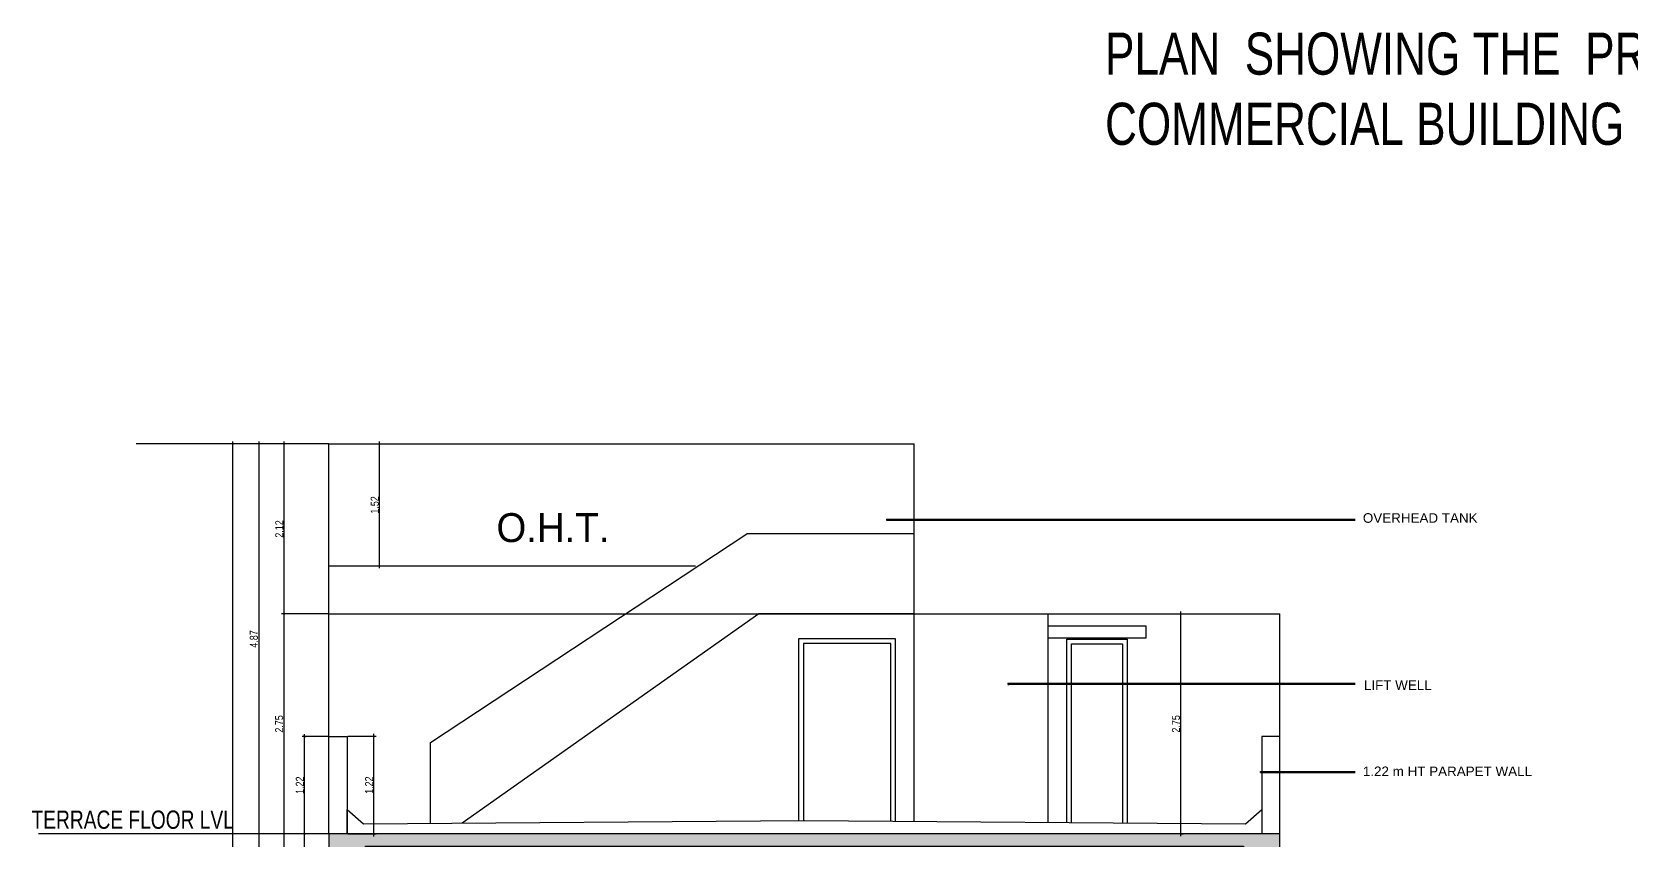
# Model space of a CAD drawing. Header units: metres. Extents: x 13627 to 13863, y 9458 to 9526.
# Drawn here: x 13802.23 to 13822.21, y 9516.35 to 9526.45 of the extents above; entities that cross this region are included whole.
import ezdxf

# ---------------------------------------------------------------- set-up
doc = ezdxf.new("R2010")
doc.units = ezdxf.units.M
doc.header["$LTSCALE"] = 150
doc.header["$PDMODE"] = 35
doc.linetypes.add('DOT2', pattern=[0.125, 0, -0.125])
doc.linetypes.add('HIDDEN', pattern=[0.375, 0.25, -0.125])
doc.layers.get('0').update_dxf_attribs({"linetype": 'CONTINUOUS'})
doc.layers.get('DEFPOINTS').update_dxf_attribs({"color": 1, "linetype": 'CONTINUOUS'})
for name, color, linetype in [('_0', 7, 'CONTINUOUS'), ('BLK_1_HT_OF_BLDG', 5, 'CONTINUOUS'), ('BLK_1_PARAPET_HT', 233, 'CONTINUOUS'), ('BLK_1_ROOF_WATER_TANK_HT', 235, 'CONTINUOUS'), ('BLK_1_TERRACE_WC', 200, 'CONTINUOUS'), ('DIM', 7, 'CONTINUOUS'), ('TEXT', 7, 'CONTINUOUS'), ('WALL', 7, 'CONTINUOUS')]:
    doc.layers.add(name, color=color, linetype=linetype)
doc.layers.add('AR_WALL', color=7, linetype='CONTINUOUS', lineweight=40)
doc.styles.add('Arial', font='arial.ttf', dxfattribs={"width": 0.8})
doc.styles.add('regular', font='arial.ttf', dxfattribs={"height": 15})
doc.styles.add('ROMANS', font='sanss___.ttf', dxfattribs={"width": 0.95})
doc.styles.add('ROMANT', font='sanss___.ttf', dxfattribs={"width": 0.95})
doc.styles.add('style1', font='tahoma.ttf', dxfattribs={"width": 0.75})
doc.dimstyles.new('Copy of vi', dxfattribs={"dimscale": 0, "dimtxt": 12, "dimasz": 1, "dimexe": 0.1875, "dimexo": 0.0625, "dimgap": 1, "dimtad": 1, "dimdec": 1, "dimrnd": 0.5, "dimzin": 3, "dimdsep": 46, "dimlunit": 4, "dimtxsty": 'ROMANS', "dimblk1": 'ARR', "dimblk2": 'ARR', "dimsah": 1, "dimcen": 0.0625, "dimdle": 5.5, "dimse1": 1, "dimse2": 1, "dimclrd": 11, "dimclre": 9, "dimclrt": 2, "dimadec": 0, "dimazin": 0, "dimtfac": 0.6, "dimtdec": 1, "dimtmove": 2, "dimatfit": 3, "dimldrblk": 'A', "dimfxl": 0, "dimtolj": 1, "dimtzin": 2, "dimarcsym": 0})
doc.dimstyles.get("Standard").update_dxf_attribs({"dimtxt": 0.1, "dimasz": 0.1, "dimexe": 0.03, "dimexo": 0.01, "dimgap": 0.01, "dimtad": 1, "dimzin": 3, "dimdsep": 46, "dimtxsty": 'Arial', "dimblk": 'ARCHTICK', "dimcen": 0.0625, "dimdle": 0.03, "dimclrd": 256, "dimclre": 9, "dimclrt": 256, "dimadec": 0, "dimazin": 0, "dimtfac": 0.6, "dimtofl": 0, "dimtmove": 1, "dimatfit": 3, "dimldrblk": 'OPEN90', "dimfxl": 0, "dimtolj": 1, "dimtzin": 0, "dimlwd": -1, "dimlwe": -1, "dimarcsym": 0})

# ---------------------------------------------------------------- blocks, each defined once
blk = doc.blocks.new('_ArchTick')
at = {"color": 0, "linetype": 'ByBlock', "const_width": 0.00381}
blk.add_lwpolyline([(-0.0127, -0.0127), (0.0127, 0.0127)], dxfattribs=at)
blk = doc.blocks.new('*D104')
at = {"layer": 'BLK_1_HT_OF_BLDG', "color": 9}
for p, q in [((13805.92568384835, 9516.423051678292), (13805.03076923276, 9516.423051678292)), ((13805.92568384835, 9504.423051678292), (13805.03076923276, 9504.423051678292))]:
    blk.add_line(p, q, dxfattribs=at)
at = {"layer": 'BLK_1_HT_OF_BLDG'}
blk.add_line((13805.06076923276, 9516.453051678292), (13805.06076923276, 9504.393051678291), dxfattribs=at)
at = {"layer": 'DEFPOINTS', "color": 0}
for p in [(13805.93568384835, 9516.423051678292), (13805.06076923276, 9504.423051678292), (13805.93568384835, 9504.423051678292)]:
    blk.add_point(p, dxfattribs=at)
at = {"layer": 'BLK_1_HT_OF_BLDG', "xscale": 0.1, "yscale": 0.1, "zscale": 0.1}
for p, rotation in [((13805.06076923276, 9516.423051678292), 90), ((13805.06076923276, 9504.423051678292), 270)]:
    blk.add_blockref('_ArchTick', p, dxfattribs=dict(at, rotation=rotation))
at = {"layer": 'BLK_1_HT_OF_BLDG', "insert": (13804.99971193398, 9510.423051678286), "char_height": 0.1, "attachment_point": 5, "rotation": 90, "style": 'Arial'}
blk.add_mtext('\\A1;12.00', dxfattribs=at)
blk = doc.blocks.new('_Open90')
at = {"layer": 'AR_WALL', "color": 0, "lineweight": -2}
for p, q in [((0, 0), (-0.0254, 0)), ((-0.0127, 0.0127), (0, 0)), ((0, 0), (-0.0127, -0.0127))]:
    blk.add_line(p, q, dxfattribs=at)
blk = doc.blocks.new('*D119')
at = {"layer": 'BLK_1_TERRACE_WC'}
blk.add_line((13816.58440975414, 9516.394551678291), (13816.58440975414, 9519.203051678292), dxfattribs=at)
at = {"layer": 'BLK_1_TERRACE_WC', "color": 9}
for p, q in [((13816.59440975413, 9519.173051678292), (13816.61440975414, 9519.173051678292)), ((13816.59440975413, 9516.424551678292), (13816.61440975414, 9516.424551678292))]:
    blk.add_line(p, q, dxfattribs=at)
at = {"layer": 'DEFPOINTS', "color": 0}
for p in [(13816.58440975413, 9519.173051678292), (13816.58440975414, 9519.173051678292), (13816.58440975413, 9516.424551678292)]:
    blk.add_point(p, dxfattribs=at)
at = {"layer": 'BLK_1_TERRACE_WC', "xscale": 0.1, "yscale": 0.1, "zscale": 0.1}
for p, rotation in [((13816.58440975414, 9519.173051678292), 90), ((13816.58440975414, 9516.424551678292), 270)]:
    blk.add_blockref('_ArchTick', p, dxfattribs=dict(at, rotation=rotation))
at = {"layer": 'BLK_1_TERRACE_WC', "insert": (13816.52335245536, 9517.798801678287), "char_height": 0.1, "attachment_point": 5, "rotation": 90, "style": 'Arial'}
blk.add_mtext('\\A1;2.75', dxfattribs=at)
blk = doc.blocks.new('*D120')
at = {"layer": 'BLK_1_ROOF_WATER_TANK_HT'}
blk.add_line((13806.57156431362, 9519.743051678292), (13806.57156431362, 9521.327051678292), dxfattribs=at)
at = {"layer": 'BLK_1_ROOF_WATER_TANK_HT', "color": 9, "linetype": 'DOT2'}
for p, q in [((13806.57156431362, 9521.297051678292), (13806.60156431362, 9521.297051678292)), ((13806.57156431362, 9519.773051678292), (13806.60156431362, 9519.773051678292))]:
    blk.add_line(p, q, dxfattribs=at)
at = {"layer": 'DEFPOINTS', "color": 0}
for p in [(13805.93568384835, 9521.297051678292), (13806.57156431362, 9521.297051678292), (13805.93568384835, 9519.773051678292)]:
    blk.add_point(p, dxfattribs=at)
at = {"layer": 'BLK_1_ROOF_WATER_TANK_HT', "xscale": 0.1, "yscale": 0.1, "zscale": 0.1}
for p, rotation in [((13806.57156431362, 9521.297051678292), 90), ((13806.57156431362, 9519.773051678292), 270)]:
    blk.add_blockref('_ArchTick', p, dxfattribs=dict(at, rotation=rotation))
at = {"layer": 'BLK_1_ROOF_WATER_TANK_HT', "insert": (13806.51050701484, 9520.535051678286), "char_height": 0.1, "attachment_point": 5, "rotation": 90, "style": 'Arial'}
blk.add_mtext('\\A1;1.52', dxfattribs=at)
blk = doc.blocks.new('*D121')
at = {"layer": 'BLK_1_PARAPET_HT', "color": 9}
for p, q in [((13806.17428384835, 9517.643751678295), (13806.52960756315, 9517.643751678295)), ((13806.17428384836, 9516.423051678292), (13806.52960756315, 9516.423051678292))]:
    blk.add_line(p, q, dxfattribs=at)
at = {"layer": 'BLK_1_PARAPET_HT'}
blk.add_line((13806.49960756315, 9516.393051678291), (13806.49960756315, 9517.673751678296), dxfattribs=at)
at = {"layer": 'DEFPOINTS', "color": 0}
for p in [(13806.16428384835, 9517.643751678295), (13806.49960756315, 9517.643751678295), (13806.16428384836, 9516.423051678292)]:
    blk.add_point(p, dxfattribs=at)
at = {"layer": 'BLK_1_PARAPET_HT'}
for p, rotation in [((13806.49960756315, 9517.643751678295), 90), ((13806.49960756315, 9516.423051678292), 270)]:
    blk.add_blockref('_ArchTick', p, dxfattribs=dict(at, rotation=rotation))
at = {"layer": 'BLK_1_PARAPET_HT', "insert": (13806.43940292468, 9517.033401678287), "char_height": 0.1, "attachment_point": 5, "rotation": 90, "style": 'Arial'}
blk.add_mtext('\\A1;1.22', dxfattribs=at)
blk = doc.blocks.new('*D199')
blk.add_line((-16.78985491108688, 42.67724329844052), (-16.78985491108688, 47.18924329843979))
at = {"color": 9}
for p, q in [((-16.24098812097123, 47.15924329843979), (-16.81985491108688, 47.15924329843979)), ((-16.09283581856449, 42.70724329844052), (-16.81985491108688, 42.70724329844052))]:
    blk.add_line(p, q, dxfattribs=at)
at = {"layer": 'DEFPOINTS', "color": 0}
for p in [(-16.78985491108688, 47.15924329843979), (-16.23098812097123, 47.15924329843979), (-16.08283581856449, 42.70724329844052)]:
    blk.add_point(p, dxfattribs=at)
for p, rotation in [((-16.78985491108688, 47.15924329843979), 90), ((-16.78985491108688, 42.70724329844052), 270)]:
    blk.add_blockref('_ArchTick', p, dxfattribs=dict(rotation=rotation))
at = {"insert": (-16.85091220985906, 44.93324329844013), "char_height": 0.1, "attachment_point": 5, "rotation": 90, "style": 'Arial'}
blk.add_mtext('\\A1;4.452', dxfattribs=at)
blk = doc.blocks.new('*D200')
at = {"color": 9}
for p, q in [((-16.24098812097123, 49.90924329843982), (-16.81985491108688, 49.90924329843982)), ((-16.24098812097123, 47.15924329843979), (-16.81985491108688, 47.15924329843979))]:
    blk.add_line(p, q, dxfattribs=at)
blk.add_line((-16.78985491108688, 47.12924329843978), (-16.78985491108688, 49.93924329843982))
at = {"layer": 'DEFPOINTS', "color": 0}
for p in [(-16.78985491108688, 49.90924329843982), (-16.23098812097123, 49.90924329843982), (-16.23098812097123, 47.15924329843979)]:
    blk.add_point(p, dxfattribs=at)
for p, rotation in [((-16.78985491108688, 49.90924329843982), 90), ((-16.78985491108688, 47.15924329843979), 270)]:
    blk.add_blockref('_ArchTick', p, dxfattribs=dict(rotation=rotation))
at = {"insert": (-16.85091220985906, 48.5342432984398), "char_height": 0.1, "attachment_point": 5, "rotation": 90, "style": 'Arial'}
blk.add_mtext('\\A1;2.75', dxfattribs=at)
blk = doc.blocks.new('*D202')
at = {"color": 9}
for p, q in [((-16.24098812097123, 52.03324329843964), (-17.13590273657181, 52.03324329843964)), ((-16.24098812097123, 47.15924329843979), (-17.13590273657181, 47.15924329843979))]:
    blk.add_line(p, q, dxfattribs=at)
blk.add_line((-17.10590273657181, 52.06324329843964), (-17.10590273657181, 47.12924329843978))
at = {"layer": 'DEFPOINTS', "color": 0}
for p in [(-16.23098812097123, 52.03324329843964), (-17.10590273657181, 47.15924329843979), (-16.23098812097123, 47.15924329843979)]:
    blk.add_point(p, dxfattribs=at)
for p, rotation in [((-17.10590273657181, 52.03324329843964), 90), ((-17.10590273657181, 47.15924329843979), 270)]:
    blk.add_blockref('_ArchTick', p, dxfattribs=dict(rotation=rotation))
at = {"insert": (-17.16696003534399, 49.5962432984397), "char_height": 0.1, "attachment_point": 5, "rotation": 90, "style": 'Arial'}
blk.add_mtext('\\A1;4.87', dxfattribs=at)
blk = doc.blocks.new('*D203')
at = {"color": 9}
for p, q in [((-16.24098812097123, 52.03324329843964), (-17.46451703698156, 52.03324329843964)), ((-16.26098812097145, 35.15924329843983), (-17.46451703698156, 35.15924329843983))]:
    blk.add_line(p, q, dxfattribs=at)
blk.add_line((-17.43451703698156, 52.06324329843964), (-17.43451703698156, 35.12924329843982))
at = {"layer": 'DEFPOINTS', "color": 0}
for p in [(-16.23098812097123, 52.03324329843964), (-17.43451703698156, 35.15924329843983), (-16.25098812097145, 35.15924329843983)]:
    blk.add_point(p, dxfattribs=at)
for p, rotation in [((-17.43451703698156, 52.03324329843964), 90), ((-17.43451703698156, 35.15924329843983), 270)]:
    blk.add_blockref('_ArchTick', p, dxfattribs=dict(rotation=rotation))
at = {"insert": (-17.49557433575373, 43.59624329843972), "char_height": 0.1, "attachment_point": 5, "rotation": 90, "style": 'Arial'}
blk.add_mtext('\\A1;16.874', dxfattribs=at)
blk = doc.blocks.new('*D218')
at = {"color": 9}
for p, q in [((-16.24098812097123, 48.3784432984412), (-16.56329142495022, 48.3784432984412)), ((-16.24098812097123, 47.15924329843979), (-16.56329142495022, 47.15924329843979))]:
    blk.add_line(p, q, dxfattribs=at)
blk.add_line((-16.53329142495022, 47.12924329843978), (-16.53329142495022, 48.4084432984412))
at = {"layer": 'DEFPOINTS', "color": 0}
for p in [(-16.53329142495022, 48.3784432984412), (-16.23098812097123, 48.3784432984412), (-16.23098812097123, 47.15924329843979)]:
    blk.add_point(p, dxfattribs=at)
for p, rotation in [((-16.53329142495022, 48.3784432984412), 90), ((-16.53329142495022, 47.15924329843979), 270)]:
    blk.add_blockref('_ArchTick', p, dxfattribs=dict(rotation=rotation))
at = {"insert": (-16.59349606342226, 47.76884329844047), "char_height": 0.1, "attachment_point": 5, "rotation": 90, "style": 'Arial'}
blk.add_mtext('\\A1;1.22', dxfattribs=at)
blk = doc.blocks.new('A')
at = {"layer": 'DIM', "color": 9, "linetype": 'ByBlock'}
for p, q in [((-0.128192039886966, 0), (0.1281920398869776, 0)), ((-0.0762, -0.0762), (0.0762, 0.0762)), ((0, 0.1281920398869776), (0, -0.128192039886966))]:
    blk.add_line(p, q, dxfattribs=at)
blk = doc.blocks.new('ARROW')
at = {"layer": 'WALL'}
blk.add_blockref('A', (0, 0), dxfattribs=at)
blk = doc.blocks.new('ARR')
at = {"layer": 'DIM'}
blk.add_blockref('ARROW', (0, 0), dxfattribs=at)
blk = doc.blocks.new('*D219')
blk.add_line((-17.10590273657181, 47.18924329843979), (-17.10590273657181, 35.12924329843982))
at = {"color": 9, "linetype": 'DOT2'}
for p, q in [((-17.10590273657181, 47.15924329843979), (-17.13590273657181, 47.15924329843979)), ((-17.10590273657181, 35.15924329843983), (-17.13590273657181, 35.15924329843983))]:
    blk.add_line(p, q, dxfattribs=at)
at = {"layer": 'DEFPOINTS', "color": 0}
for p in [(-16.23098812097123, 47.15924329843979), (-17.10590273657181, 35.15924329843983), (-16.23098812097123, 35.15924329843983)]:
    blk.add_point(p, dxfattribs=at)
at = {"xscale": 0.1, "yscale": 0.1, "zscale": 0.1}
for p, rotation in [((-17.10590273657181, 47.15924329843979), 90), ((-17.10590273657181, 35.15924329843983), 270)]:
    blk.add_blockref('_ArchTick', p, dxfattribs=dict(at, rotation=rotation))
at = {"insert": (-17.16696003534398, 41.1592432984398), "char_height": 0.1, "attachment_point": 5, "rotation": 90, "style": 'Arial'}
blk.add_mtext('\\A1;12.00', dxfattribs=at)
blk = doc.blocks.new('*D195')
blk.add_line((-16.53329142495022, 46.51924329843978), (-16.53329142495022, 47.18924329843979))
at = {"color": 9}
for p, q in [((-16.24098812097123, 47.15924329843979), (-16.56329142495022, 47.15924329843979)), ((-16.24098812097123, 46.54924329843979), (-16.56329142495022, 46.54924329843979))]:
    blk.add_line(p, q, dxfattribs=at)
at = {"layer": 'DEFPOINTS', "color": 0}
for p in [(-16.53329142495022, 47.15924329843979), (-16.23098812097123, 47.15924329843979), (-16.23098812097123, 46.54924329843979)]:
    blk.add_point(p, dxfattribs=at)
for p, rotation in [((-16.53329142495022, 47.15924329843979), 90), ((-16.53329142495022, 46.54924329843979), 270)]:
    blk.add_blockref('_ArchTick', p, dxfattribs=dict(rotation=rotation))
at = {"insert": (-16.5943487237224, 46.85424329843978), "char_height": 0.1, "attachment_point": 5, "rotation": 90, "style": 'Arial'}
blk.add_mtext('\\A1;0.61', dxfattribs=at)
blk = doc.blocks.new('SECTION')
at = {"ltscale": 0.8}
h = blk.add_hatch(dxfattribs=at)
h.set_pattern_fill('AR-CONC', color=256, scale=0.001, angle=135)
h.set_pattern_definition([(185, (0, 8.990099999999074), (-0.1175533794048302, 0.1400946503457718), [0.01905, -0.20955]), (130, (0, 8.990099999999074), (-0.1101767285788195, -0.1600184531424416), [0.01524, -0.16764058417]), (235.4514446999999, (-0.0097960830444208, 9.001774517157171), (-0.2277301021368535, -0.0199237976296598), [0.0161900088, -0.1780902446]), (181.1842, (-0.0359210244841961, 8.954178975514877), (-0.1619534128742705, 0.2214102432304704), [0.028575, -0.3143249999999996]), (231.63555761, (-0.0494171473528695, 8.972629795598552), (-0.3428267636152944, -0.0070866174762186), [0.02428502314, -0.2671356081599995]), (126.18415117, (-0.0359210244841961, 8.954178975514877), (-0.3428267636162032, -0.0070866174580722), [0.02285996707, -0.25145973192]), (156, (-0.0449012806056999, 8.98111974387757), (-0.0348951490743982, 0.1795199793093499), [0.01905, -0.20955]), (101, (-0.0449012806056999, 8.98111974387757), (-0.1739411931937545, -0.0865399265223456), [0.01524, -0.16764]), (206.451445, (-0.0478092096545879, 8.996079742186337), (-0.2088363427013335, 0.0929800518757298), [0.0161900088, -0.1780899376]), (172.5, (0, 8.990099999999074), (-0.061973413673587, -0.0576054690678104), [0, -0.165608, 0, -0.17018, 0, -0.168275]), (142.5, (0, 8.990099999999074), (-0.1180870002746923, -0.0235897273194249), [0, -0.097028, 0, -0.161798, 0, -0.064135]), (102.4999999999999, (0.0400519423001242, 8.95004805769895), (-0.0918261955827136, 0.0999278630325158), [0, -0.0635, 0, -0.19812, 0, -0.26289]), (92.49999999999994, (0.0580124545413128, 8.932087545457762), (-0.1227223928811142, 0.0867639044182168), [0, -0.08255, 0, -0.131572, 0, -0.18669])])
h.paths.add_polyline_path([(-4.343788120961106, 47.15924329843979), (-16.23098812097123, 47.15924329843979), (-16.23098812097123, 46.54924329843979), (-15.77378812097049, 46.54924329843979), (-15.77378812097049, 47.00684329844079), (-4.800988120961847, 47.00684329844079), (-4.800988120961847, 46.58774329843981), (-4.800954662221557, 46.54924329843979), (-4.343821579708674, 46.54924329843979)])
at = {"linetype": 'HIDDEN', "ltscale": 0.25}
for p, q in [((-16.23098812097123, 52.03324329843964), (-18.6379379959053, 52.03324329843964)), ((-16.23098812097123, 52.03324329843964), (-8.915788120961224, 52.03324329844327)), ((-16.23098812097123, 50.50924329844018), (-11.64866372846518, 50.50924329844201)), ((-16.23098812097123, 49.90924329843982), (-7.239388120953662, 49.90924329843982)), ((-16.23098812097123, 47.15924329843979), (-19.85740305833315, 47.15924329843979))]:
    blk.add_line(p, q, dxfattribs=at)
at = {"ltscale": 0.25}
for p, q in [((-16.23098812097123, 48.3784432984412), (-16.23098812097123, 52.03324329843964)), ((-8.915788120955767, 50.90924329843982), (-8.915788120961224, 52.03324329844327)), ((-8.915788120959405, 47.31786675729199), (-8.915788120957586, 49.90924329843982)), ((-7.239388120955483, 49.90924329843982), (-4.343788120964743, 49.90924329843982)), ((-7.239388120955483, 47.30528337207578), (-7.239388120955483, 49.90924329844165)), ((-4.343788120964743, 48.3784432984412), (-4.343788120964743, 49.90924329843982))]:
    blk.add_line(p, q, dxfattribs=at)
for p, q in [((-14.96098958630136, 48.30224329843985), (-11.00455563749346, 50.90924329843982)), ((-8.915788120957586, 50.90924329843982), (-11.00455563749346, 50.90924329843982)), ((-8.915788120957586, 49.90924329843982), (-8.915788120957586, 50.90924329843982)), ((-10.85477723004078, 49.90924329843982), (-14.56374424149908, 47.29606309156588)), ((-8.915788120957586, 49.90924329843982), (-10.85477723004078, 49.90924329843982)), ((-14.96098958630136, 47.29308129056336), (-14.96098958630136, 48.30224329843985))]:
    blk.add_line(p, q)
for points in [[(-9.147888120956319, 47.31960894514029), (-9.147888120954473, 49.59924329843982), (-10.36008812095361, 49.59924329843982), (-10.36008812095545, 47.32761655391435)], [(-7.007285963338798, 47.30354116803233), (-7.007285963338798, 49.59574329843964), (-6.25228596333858, 49.59574329843964), (-6.25228596333858, 47.2978739908442)], [(-9.207888120956321, 47.32005931683739), (-9.20788812095452, 49.53924329843983), (-10.30008812095366, 49.53924329843983), (-10.30008812095545, 47.32806692561143)], [(-6.947285963338798, 47.30309079633526), (-6.947285963338798, 49.53574329843963), (-6.312285963338581, 49.53574329843963), (-6.312285963338581, 47.29832436254127)], [(-16.0023881209654, 47.15924329843979), (-16.0023881209654, 47.46404329843971), (-15.79840915010936, 47.28679545606246), (-10.28738812096526, 47.32816225428721), (-4.776367091819333, 47.28679545606246), (-4.572388120965115, 47.46404329843971), (-4.572388120965115, 47.15924329843979)]]:
    blk.add_lwpolyline(points, dxfattribs=at)
for points in [[(-16.23098812097123, 47.15924329843979), (-16.23098812097123, 48.3784432984412), (-16.00238812097086, 48.3784432984412), (-16.00238812097086, 47.15924329843979)], [(-4.343788120964743, 47.15924329843979), (-4.343788120964743, 48.3784432984412), (-4.572388120965115, 48.3784432984412), (-4.572388120965115, 47.15924329843979)]]:
    blk.add_lwpolyline(points)
blk.add_lwpolyline([(-4.343788120961106, 46.54924329843979), (-4.343788120961106, 47.15924329843979), (-16.23098812097123, 47.15924329843979), (-16.23098812097123, 46.54924329843979), (-15.77378812097049, 46.54924329843979), (-15.77378812097049, 47.00684329844079), (-4.800988120961847, 47.00684329844079), (-4.800988120961847, 46.54924329843979)], close=True)
blk.add_lwpolyline([(-4.343788120961106, 46.54924329843979), (-4.343788120961106, 47.15924329843979), (-16.23098812097123, 47.15924329843979), (-16.23098812097123, 46.54924329843979), (-15.77378812097049, 46.54924329843979), (-15.77378812097049, 47.00684329844079), (-4.800988120961847, 47.00684329844079), (-4.800988120961847, 46.54924329843979)], close=True)
at = {"style": 'regular'}
for s, p in [('OVERHEAD TANK', (-3.308032551616634, 51.04825141708605)), ('LIFT WELL', (-3.295022516241032, 48.95955229636172)), ('1.22 m HT PARAPET WALL', (-3.308032551616634, 47.88212624895729))]:
    blk.add_text(s, height=0.12, dxfattribs=at).set_placement(p)
at = {"lineweight": -3, "ltscale": 0.05, "style": 'ROMANT', "width": 0.75}
blk.add_text('TERRACE FLOOR LVL', height=0.2286, dxfattribs=at).set_placement((-19.9453887780528, 47.22390735948283))
for base, p1, p2, override, picture, middle in [((-17.43451703698156, 35.15924329843983), (-16.23098812097123, 52.03324329843964), (-16.25098812097145, 35.15924329843983), {"dimasz": 1, "dimdec": 3}, '*D203', (-17.49557433575373, 43.59624329843972)), ((-17.10590273657181, 47.15924329843979), (-16.23098812097123, 52.03324329843964), (-16.23098812097123, 47.15924329843979), {"dimasz": 1}, '*D202', (-17.16696003534399, 49.5962432984397)), ((-16.78985491108688, 49.90924329843982), (-16.23098812097123, 47.15924329843979), (-16.23098812097123, 49.90924329843982), {"dimasz": 1}, '*D200', (-16.85091220985906, 48.5342432984398)), ((-16.53329142495022, 48.3784432984412), (-16.23098812097123, 47.15924329843979), (-16.23098812097123, 48.3784432984412), {"dimasz": 1}, '*D218', (-16.59349606342226, 47.76884329844047)), ((-17.10590273657181, 35.15924329843983), (-16.23098812097123, 47.15924329843979), (-16.23098812097123, 35.15924329843983), {"dimfxl": 0, "dimfxlon": 1, "dimarcsym": 2}, '*D219', (-17.16696003534398, 41.1592432984398)), ((-16.78985491108688, 47.15924329843979), (-16.08283581856449, 42.70724329844052), (-16.23098812097123, 47.15924329843979), {"dimasz": 1, "dimdec": 3}, '*D199', (-16.85091220985906, 44.93324329844013)), ((-16.53329142495022, 47.15924329843979), (-16.23098812097123, 46.54924329843979), (-16.23098812097123, 47.15924329843979), {"dimasz": 1}, '*D195', (-16.5943487237224, 46.85424329843978))]:
    dim = blk.add_linear_dim(base=base, p1=p1, p2=p2, angle=90, dimstyle='Standard', override=override)
    dim.commit()
    dim.dimension.update_dxf_attribs({"geometry": picture, "text_midpoint": middle})
blk.add_linear_dim(base=(-16.78985491108688, 52.03324329843964), p1=(-16.24098812097145, 49.90924329843982), p2=(-16.23098812097123, 52.03324329843964), angle=90, dimstyle='Standard', override={"dimasz": 1}).render()
at = {"lineweight": -3, "ltscale": 0.5}
for points in [[(-9.250840099125753, 51.08481188916761), (-3.405229489369958, 51.08481188916761)], [(-7.737820425616517, 49.0337165183646), (-3.405229489369958, 49.0337165183646)], [(-4.580647675900761, 47.93287165552828), (-3.405229489369958, 47.93287165552828)]]:
    blk.add_leader(points, dimstyle='Copy of vi', override={"dimscale": 1, "dimasz": 0.1, "dimtad": 0, "dimclrd": 256, "dimlwd": 65535}, dxfattribs=at)

msp = doc.modelspace()

# ---------------------------------------------------------------- linework, layer by layer
at = {"layer": 'WALL'}
for p, q in [((13814.92728384835, 9519.02455167829), (13816.14648600598, 9519.02455167829)), ((13814.92728384835, 9518.872151678292), (13814.92728384835, 9519.02455167829)), ((13816.14648600598, 9519.02455167829), (13816.14648600598, 9518.872151678292)), ((13816.14648600598, 9518.872151678292), (13814.92728384835, 9518.872151678292))]:
    msp.add_line(p, q, dxfattribs=at)

# ---------------------------------------------------------------- block references
msp.add_blockref('SECTION', (13822.16667196931, 9469.263808379847))

# ---------------------------------------------------------------- texts
at = {"layer": '_0', "insert": (13815.63734946603, 9526.438070552533), "char_height": 0.5259064075820091, "width": 15.01736330788953, "attachment_point": 1, "style": 'style1'}
msp.add_mtext('{\\fArial|b0|i0|c0|p34;PLAN  SHOWING THE  PROPOSED CONSTRUCTION OF COMMERCIAL BUILDING \\H1.35994x; }', dxfattribs=at)
at = {"layer": 'TEXT', "color": 7, "insert": (13808.03109412392, 9520.432711341176), "char_height": 0.3612719605321509, "width": 1.053338205912949, "attachment_point": 1, "style": 'ROMANT'}
msp.add_mtext('O.H.T.', dxfattribs=at)

# ---------------------------------------------------------------- dimensions: what is measured, and where the dimension line sits
at = {"layer": 'BLK_1_HT_OF_BLDG'}
dim = msp.add_linear_dim(base=(13805.06076923276, 9504.423051678292), p1=(13805.93568384834, 9516.423051678288), p2=(13805.93568384834, 9504.423051678288), angle=90, dimstyle='Standard', dxfattribs=at)
dim.commit()
dim.dimension.update_dxf_attribs({"geometry": '*D104', "text_midpoint": (13804.99971193398, 9510.423051678286)})
at = {"layer": 'BLK_1_PARAPET_HT'}
dim = msp.add_linear_dim(base=(13806.49960756315, 9517.643751678295), p1=(13806.16428384835, 9516.423051678288), p2=(13806.16428384834, 9517.643751678292), angle=90, dimstyle='Standard', override={"dimasz": 1}, dxfattribs=at)
dim.commit()
dim.dimension.update_dxf_attribs({"geometry": '*D121', "text_midpoint": (13806.43940292468, 9517.033401678287)})
at = {"layer": 'BLK_1_ROOF_WATER_TANK_HT'}
dim = msp.add_linear_dim(base=(13806.57156431362, 9521.297051678292), p1=(13805.93568384834, 9519.773051678289), p2=(13805.93568384834, 9521.297051678288), angle=90, dimstyle='Standard', override={"dimfxl": 0, "dimfxlon": 1, "dimarcsym": 2}, dxfattribs=at)
dim.commit()
dim.dimension.update_dxf_attribs({"geometry": '*D120', "text_midpoint": (13806.51050701484, 9520.535051678286)})
at = {"layer": 'BLK_1_TERRACE_WC'}
dim = msp.add_aligned_dim(p1=(13816.58440975412, 9516.424551678288), p2=(13816.58440975412, 9519.173051678288), distance=-2.000888343900442e-11, dimstyle='Standard', dxfattribs=at)
dim.commit()
dim.dimension.update_dxf_attribs({"geometry": '*D119', "text_midpoint": (13816.52335245536, 9517.798801678287)})

doc.saveas('drawing.dxf')
